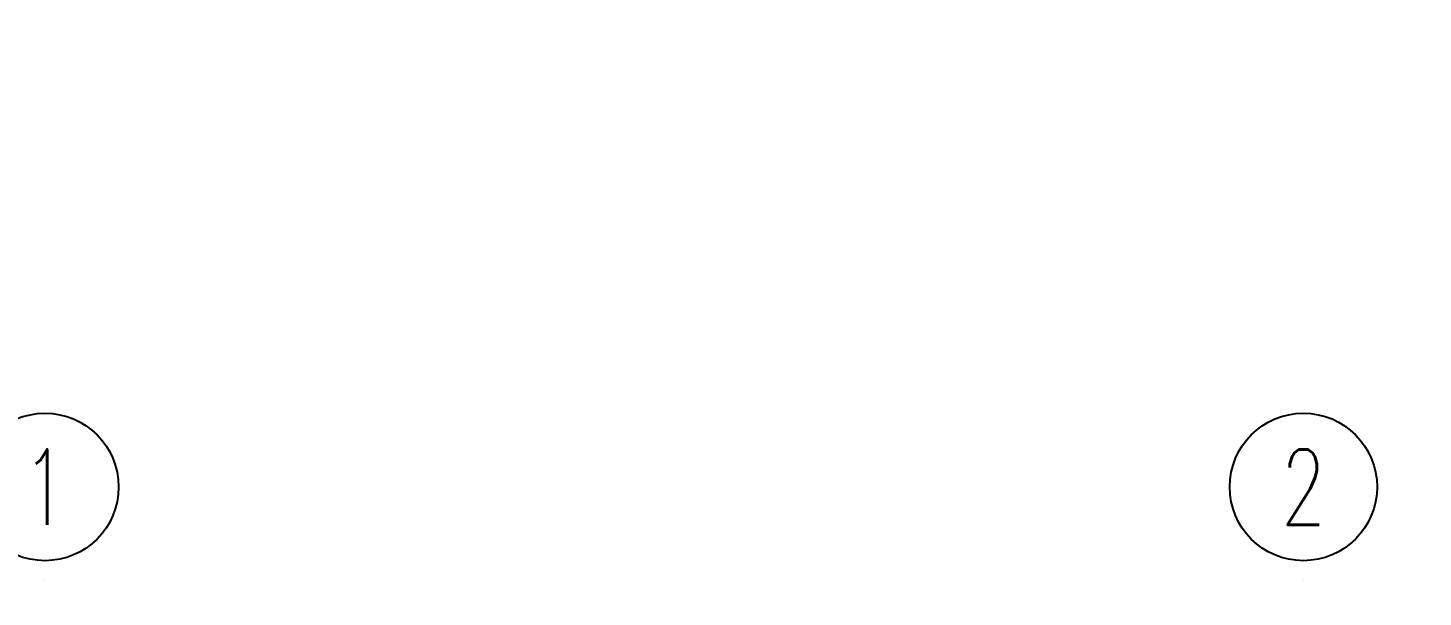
# Model space of a CAD drawing. Extents: x -32840 to 422982, y 280745 to 888746.
# Drawn here: x 213727 to 218992, y 465675 to 467822 of the extents above; entities that cross this region are included whole.
import ezdxf
from ezdxf.enums import TextEntityAlignment as Align

# ---------------------------------------------------------------- set-up
doc = ezdxf.new("R2010")
doc.units = 0
doc.header["$LTSCALE"] = 1000
doc.linetypes.add('CONTINOUS', pattern=[0])
doc.linetypes.add('DASHDOT', pattern=[1, 0.5, -0.25, 0, -0.25])
for name, color, linetype in [('a-drive(base)', 22, 'Continuous'), ('A-GRID', 31, 'DASHDOT'), ('A-GRID NO', 40, 'CONTINOUS')]:
    doc.layers.add(name, color=color, linetype=linetype)
doc.styles.add('ROMANS', font='romans.shx', dxfattribs={"width": 0.8})

# ---------------------------------------------------------------- blocks, each defined once
blk = doc.blocks.new('Tag-Stair-No')
blk.add_circle((0, 0), 1.369)
at = {"color": 6, "style": 'ROMANS', "width": 0.7}
blk.add_attdef('SN', text='', height=1.4, dxfattribs=at).set_placement((0, -0.003), align=Align.MIDDLE)
blk = doc.blocks.new('GR')
at = {"layer": 'A-GRID'}
for p, q in [((216367.9, 436985.3), (216367.9, 465812.4)), ((221117.9, 436985.3), (221117.9, 465812.4))]:
    blk.add_line(p, q, dxfattribs=at)
at = {"layer": 'A-GRID NO', "xscale": 203.2, "yscale": 203.2, "zscale": 203.2}
for p, values in [((216367.9, 466090.7), {'SN': '1'}), ((221117.9, 466090.7), {'SN': '2'})]:
    blk.add_blockref('Tag-Stair-No', p, dxfattribs=at).add_auto_attribs(values)

msp = doc.modelspace()

# ---------------------------------------------------------------- linework, layer by layer
at = {"layer": 'a-drive(base)'}
msp.add_arc((210488.7, 636972), 173210, 269.288231, 282.429198, dxfattribs=at)
msp.add_arc((210488.7, 636972), 173210, 269.288231, 282.429198, dxfattribs=at)

# ---------------------------------------------------------------- block references
at = {"layer": 'A-GRID NO'}
msp.add_blockref('GR', (-2577.2, 0), dxfattribs=at)

doc.saveas('drawing.dxf')
